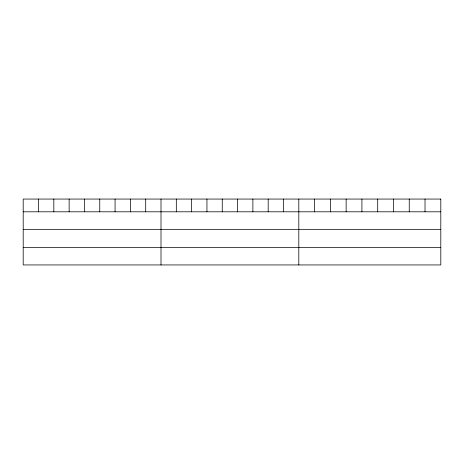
<?xml version="1.0" encoding="UTF-8"?>
<svg xmlns="http://www.w3.org/2000/svg" width="464" height="464" viewBox="0 0 464 464"><rect width="100%" height="100%" fill="white"/><g stroke="black" fill="none" stroke-linecap="round" stroke-linejoin="round"><path stroke-width="0.7" d="M23.2 211.804L440.8 211.804M23.2 229.338L440.8 229.338M23.2 247.405L440.8 247.405M425.024 199.056L425.024 211.804M409.248 199.056L409.248 211.804M393.472 199.056L393.472 211.804M377.696 199.056L377.696 211.804M361.92 199.056L361.92 211.804M346.144 199.056L346.144 211.804M330.368 199.056L330.368 211.804M314.592 199.056L314.592 211.804M298.816 199.056L298.816 264.944M283.504 199.056L283.504 211.804M268.192 199.056L268.192 211.804M252.88 199.056L252.88 211.804M237.568 199.056L237.568 211.804M222.256 199.056L222.256 211.804M206.944 199.056L206.944 211.804M191.632 199.056L191.632 211.804M176.32 199.056L176.32 211.804M161.008 199.056L161.008 264.944M145.696 199.056L145.696 211.804M130.384 199.056L130.384 211.804M115.072 199.056L115.072 211.804M99.76 199.056L99.76 211.804M84.448 199.056L84.448 211.804M69.136 199.056L69.136 211.804M53.824 199.056L53.824 211.804M38.512 199.056L38.512 211.804M440.8 199.056L23.2 199.056L23.2 264.944L440.8 264.944L440.8 199.056"/></g></svg>
